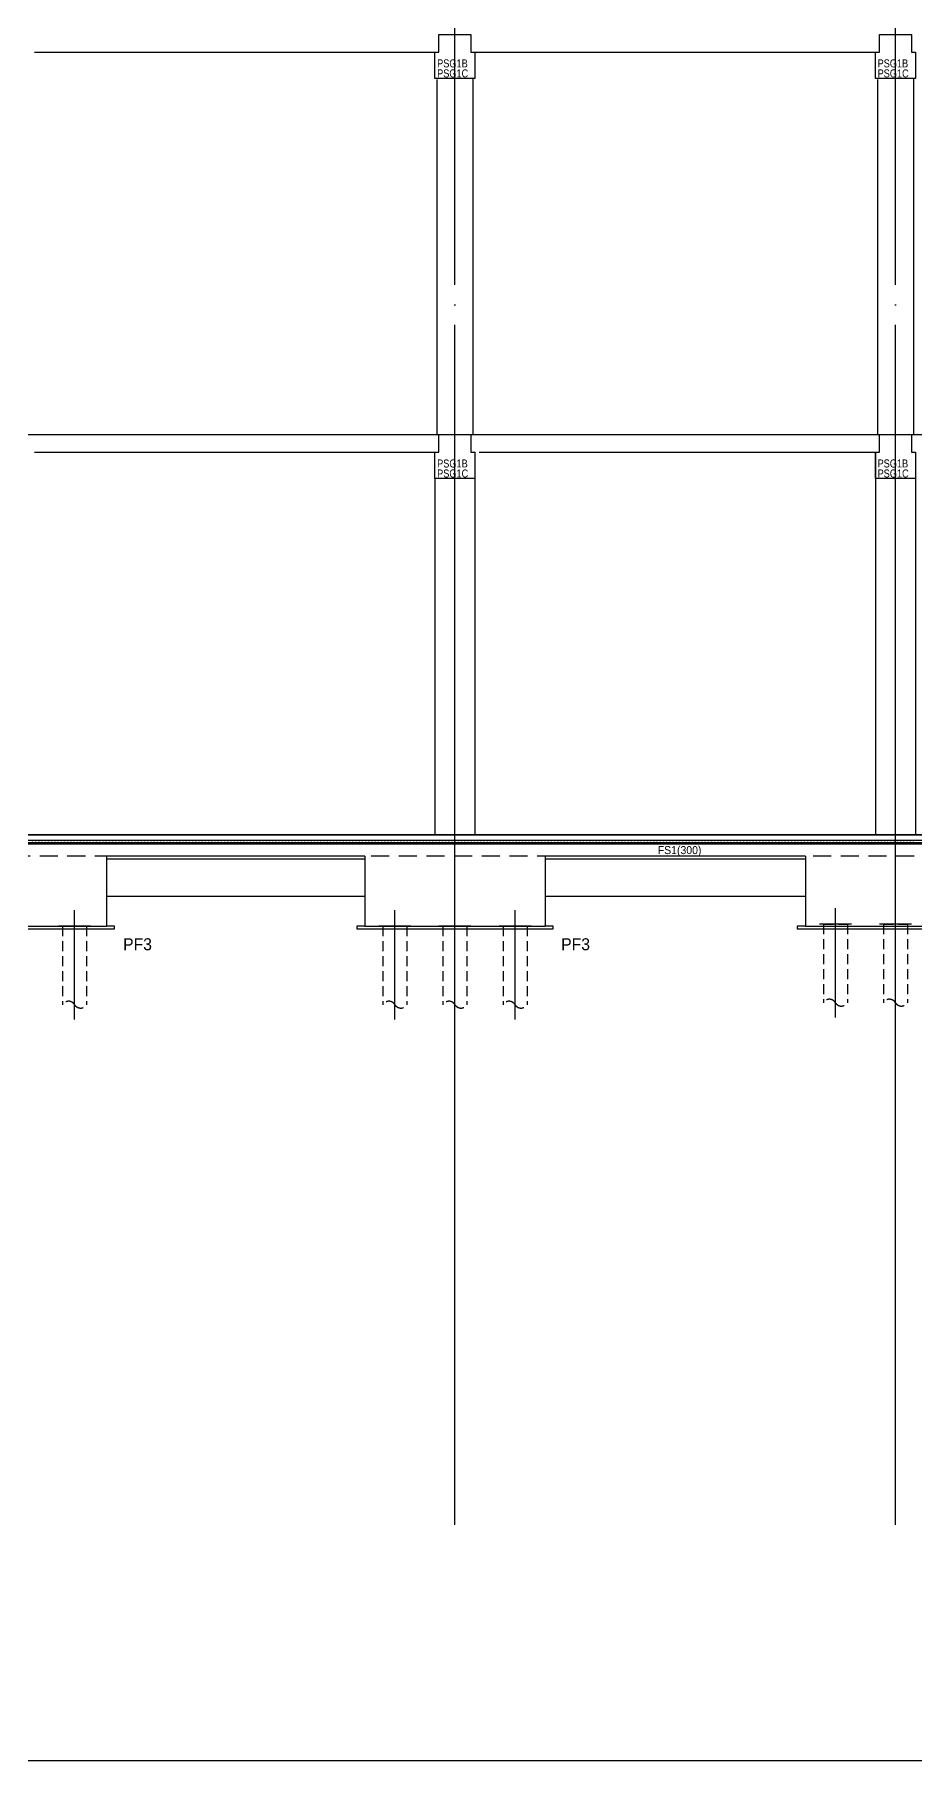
# Model space of a CAD drawing. Header units: millimetres. Extents: x 4754612 to 5801174, y 2368242 to 2777223.
# Drawn here: x 4963163 to 4985163, y 2554610 to 2597750 of the extents above; entities that cross this region are included whole.
import ezdxf
from ezdxf.enums import TextEntityAlignment as Align

# ---------------------------------------------------------------- set-up
doc = ezdxf.new("R2010")
doc.units = ezdxf.units.MM
doc.header["$LTSCALE"] = 1000
for name, pattern in [('03 단지-0902$0$HIDDEN', [0.375, 0.25, -0.125]), ('ACAD_ISO12W100', [21, 12, -3, 0, -3, 0, -3]), ('CEN', [6.2, 6, -0.1, 0, -0.1]), ('HID', [0.345, 0.225, -0.12])]:
    doc.linetypes.add(name, pattern=pattern)
doc.layers.get('DEFPOINTS').update_dxf_attribs({"color": 151})
for name, color, linetype in [('A-ELE-8', 8, 'Continuous'), ('A-HAT-251', 251, 'Continuous'), ('A-중심선', 10, 'CEN'), ('CON', 2, 'Continuous'), ('ELE-06', 6, 'Continuous'), ('ELE-2', 4, 'Continuous'), ('ELE-4', 8, 'Continuous'), ('ELE06', 6, 'Continuous'), ('KZ_횡단_암선2', 8, 'ACAD_ISO12W100'), ('PILE', 1, 'Continuous')]:
    doc.layers.add(name, color=color, linetype=linetype)
doc.layers.add('Guide-line', color=151, linetype='Continuous', plot=False)
doc.styles.add('A.NARROW', font='ARIALN.TTF')
doc.styles.add('돋움', font='')
doc.styles.get('돋움').set_extended_font_data('Dotum')

# ---------------------------------------------------------------- blocks, each defined once
blk = doc.blocks.new('*U33')
at = {"layer": 'A-HAT-251'}
for points in [[(-2249, 0), (-2277, 0), (-2289, 45), (-2317, 45), (-2329, 0)], [(-2169, 0), (-2197, 0), (-2209, 45), (-2237, 45), (-2249, 0)], [(-2089, 0), (-2117, 0), (-2129, 45), (-2157, 45), (-2169, 0)], [(-2009, 0), (-2037, 0), (-2049, 45), (-2077, 45), (-2089, 0)], [(-1929, 0), (-1957, 0), (-1969, 45), (-1997, 45), (-2009, 0)], [(-1849, 0), (-1877, 0), (-1889, 45), (-1917, 45), (-1929, 0)], [(-1769, 0), (-1797, 0), (-1809, 45), (-1837, 45), (-1849, 0)], [(-1689, 0), (-1717, 0), (-1729, 45), (-1757, 45), (-1769, 0)], [(-1609, 0), (-1637, 0), (-1649, 45), (-1677, 45), (-1689, 0)], [(-1529, 0), (-1557, 0), (-1569, 45), (-1597, 45), (-1609, 0)], [(-1449, 0), (-1477, 0), (-1489, 45), (-1517, 45), (-1529, 0)], [(-1369, 0), (-1397, 0), (-1409, 45), (-1437, 45), (-1449, 0)], [(-1289, 0), (-1317, 0), (-1329, 45), (-1357, 45), (-1369, 0)], [(-1209, 0), (-1237, 0), (-1249, 45), (-1277, 45), (-1289, 0)], [(-1129, 0), (-1157, 0), (-1169, 45), (-1197, 45), (-1209, 0)], [(-1049, 0), (-1077, 0), (-1089, 45), (-1117, 45), (-1129, 0)], [(-969, 0), (-997, 0), (-1009, 45), (-1037, 45), (-1049, 0)], [(-889, 0), (-917, 0), (-929, 45), (-957, 45), (-969, 0)], [(-809, 0), (-837, 0), (-849, 45), (-877, 45), (-889, 0)], [(-729, 0), (-757, 0), (-769, 45), (-797, 45), (-809, 0)], [(-649, 0), (-677, 0), (-689, 45), (-717, 45), (-729, 0)], [(-569, 0), (-597, 0), (-609, 45), (-637, 45), (-649, 0)], [(-489, 0), (-517, 0), (-529, 45), (-557, 45), (-569, 0)], [(-409, 0), (-437, 0), (-449, 45), (-477, 45), (-489, 0)], [(-329, 0), (-357, 0), (-369, 45), (-397, 45), (-409, 0)], [(-249, 0), (-277, 0), (-289, 45), (-317, 45), (-329, 0)], [(-169, 0), (-197, 0), (-209, 45), (-237, 45), (-249, 0)], [(-89, 0), (-117, 0), (-129, 45), (-157, 45), (-169, 0)], [(-9, 0), (-37, 0), (-49, 45), (-77, 45), (-89, 0)], [(71, 0), (43, 0), (31, 45), (3, 45), (-9, 0)], [(151, 0), (123, 0), (111, 45), (83, 45), (71, 0)], [(231, 0), (203, 0), (191, 45), (163, 45), (151, 0)], [(311, 0), (283, 0), (271, 45), (243, 45), (231, 0)], [(391, 0), (363, 0), (351, 45), (323, 45), (311, 0)], [(471, 0), (443, 0), (431, 45), (403, 45), (391, 0)], [(551, 0), (523, 0), (511, 45), (483, 45), (471, 0)], [(631, 0), (603, 0), (591, 45), (563, 45), (551, 0)], [(711, 0), (683, 0), (671, 45), (643, 45), (631, 0)], [(791, 0), (763, 0), (751, 45), (723, 45), (711, 0)], [(871, 0), (843, 0), (831, 45), (803, 45), (791, 0)], [(951, 0), (923, 0), (911, 45), (883, 45), (871, 0)], [(1031, 0), (1003, 0), (991, 45), (963, 45), (951, 0)], [(1111, 0), (1083, 0), (1071, 45), (1043, 45), (1031, 0)], [(1191, 0), (1163, 0), (1151, 45), (1123, 45), (1111, 0)], [(1271, 0), (1243, 0), (1231, 45), (1203, 45), (1191, 0)], [(1351, 0), (1323, 0), (1311, 45), (1283, 45), (1271, 0)], [(1431, 0), (1403, 0), (1391, 45), (1363, 45), (1351, 0)], [(1511, 0), (1483, 0), (1471, 45), (1443, 45), (1431, 0)], [(1591, 0), (1563, 0), (1551, 45), (1523, 45), (1511, 0)], [(1671, 0), (1643, 0), (1631, 45), (1603, 45), (1591, 0)], [(1751, 0), (1723, 0), (1711, 45), (1683, 45), (1671, 0)], [(1831, 0), (1803, 0), (1791, 45), (1763, 45), (1751, 0)], [(1911, 0), (1883, 0), (1871, 45), (1843, 45), (1831, 0)], [(1991, 0), (1963, 0), (1951, 45), (1923, 45), (1911, 0)], [(2071, 0), (2043, 0), (2031, 45), (2003, 45), (1991, 0)], [(2151, 0), (2123, 0), (2111, 45), (2083, 45), (2071, 0)], [(2231, 0), (2203, 0), (2191, 45), (2163, 45), (2151, 0)], [(2311, 0), (2283, 0), (2271, 45), (2243, 45), (2231, 0)], [(2391, 0), (2363, 0), (2351, 45), (2323, 45), (2311, 0)], [(2471, 0), (2443, 0), (2431, 45), (2403, 45), (2391, 0)], [(2551, 0), (2523, 0), (2511, 45), (2483, 45), (2471, 0)], [(2631, 0), (2603, 0), (2591, 45), (2563, 45), (2551, 0)], [(2711, 0), (2683, 0), (2671, 45), (2643, 45), (2631, 0)], [(2791, 0), (2763, 0), (2751, 45), (2723, 45), (2711, 0)], [(2871, 0), (2843, 0), (2831, 45), (2803, 45), (2791, 0)], [(2951, 0), (2923, 0), (2911, 45), (2883, 45), (2871, 0)], [(3031, 0), (3003, 0), (2991, 45), (2963, 45), (2951, 0)], [(3111, 0), (3083, 0), (3071, 45), (3043, 45), (3031, 0)], [(3191, 0), (3163, 0), (3151, 45), (3123, 45), (3111, 0)], [(3271, 0), (3243, 0), (3231, 45), (3203, 45), (3191, 0)], [(3351, 0), (3323, 0), (3311, 45), (3283, 45), (3271, 0)], [(3431, 0), (3403, 0), (3391, 45), (3363, 45), (3351, 0)], [(3511, 0), (3483, 0), (3471, 45), (3443, 45), (3431, 0)], [(3591, 0), (3563, 0), (3551, 45), (3523, 45), (3511, 0)], [(3671, 0), (3643, 0), (3631, 45), (3603, 45), (3591, 0)], [(3751, 0), (3723, 0), (3711, 45), (3683, 45), (3671, 0)], [(3831, 0), (3803, 0), (3791, 45), (3763, 45), (3751, 0)], [(3911, 0), (3883, 0), (3871, 45), (3843, 45), (3831, 0)], [(3991, 0), (3963, 0), (3951, 45), (3923, 45), (3911, 0)], [(4071, 0), (4043, 0), (4031, 45), (4003, 45), (3991, 0)], [(4151, 0), (4123, 0), (4111, 45), (4083, 45), (4071, 0)], [(4231, 0), (4203, 0), (4191, 45), (4163, 45), (4151, 0)], [(4311, 0), (4283, 0), (4271, 45), (4243, 45), (4231, 0)], [(4391, 0), (4363, 0), (4351, 45), (4323, 45), (4311, 0)], [(4471, 0), (4443, 0), (4431, 45), (4403, 45), (4391, 0)], [(4551, 0), (4523, 0), (4511, 45), (4483, 45), (4471, 0)], [(4631, 0), (4603, 0), (4591, 45), (4563, 45), (4551, 0)], [(4711, 0), (4683, 0), (4671, 45), (4643, 45), (4631, 0)], [(4791, 0), (4763, 0), (4751, 45), (4723, 45), (4711, 0)], [(4871, 0), (4843, 0), (4831, 45), (4803, 45), (4791, 0)], [(4951, 0), (4923, 0), (4911, 45), (4883, 45), (4871, 0)], [(5031, 0), (5003, 0), (4991, 45), (4963, 45), (4951, 0)], [(5111, 0), (5083, 0), (5071, 45), (5043, 45), (5031, 0)], [(5191, 0), (5163, 0), (5151, 45), (5123, 45), (5111, 0)], [(5271, 0), (5243, 0), (5231, 45), (5203, 45), (5191, 0)], [(5351, 0), (5323, 0), (5311, 45), (5283, 45), (5271, 0)], [(5431, 0), (5403, 0), (5391, 45), (5363, 45), (5351, 0)], [(5511, 0), (5483, 0), (5471, 45), (5443, 45), (5431, 0)], [(5591, 0), (5563, 0), (5551, 45), (5523, 45), (5511, 0)], [(5671, 0), (5643, 0), (5631, 45), (5603, 45), (5591, 0)], [(5751, 0), (5723, 0), (5711, 45), (5683, 45), (5671, 0)], [(5831, 0), (5803, 0), (5791, 45), (5763, 45), (5751, 0)], [(5911, 0), (5883, 0), (5871, 45), (5843, 45), (5831, 0)], [(5991, 0), (5963, 0), (5951, 45), (5923, 45), (5911, 0)], [(6071, 0), (6043, 0), (6031, 45), (6003, 45), (5991, 0)], [(6151, 0), (6123, 0), (6111, 45), (6083, 45), (6071, 0)], [(6231, 0), (6203, 0), (6191, 45), (6163, 45), (6151, 0)], [(6311, 0), (6283, 0), (6271, 45), (6243, 45), (6231, 0)], [(6391, 0), (6363, 0), (6351, 45), (6323, 45), (6311, 0)], [(6471, 0), (6443, 0), (6431, 45), (6403, 45), (6391, 0)], [(6551, 0), (6523, 0), (6511, 45), (6483, 45), (6471, 0)], [(6631, 0), (6603, 0), (6591, 45), (6563, 45), (6551, 0)], [(6711, 0), (6683, 0), (6671, 45), (6643, 45), (6631, 0)], [(6791, 0), (6763, 0), (6751, 45), (6723, 45), (6711, 0)], [(6871, 0), (6843, 0), (6831, 45), (6803, 45), (6791, 0)], [(6951, 0), (6923, 0), (6911, 45), (6883, 45), (6871, 0)], [(7031, 0), (7003, 0), (6991, 45), (6963, 45), (6951, 0)], [(7111, 0), (7083, 0), (7071, 45), (7043, 45), (7031, 0)], [(7191, 0), (7163, 0), (7151, 45), (7123, 45), (7111, 0)], [(7271, 0), (7243, 0), (7231, 45), (7203, 45), (7191, 0)], [(7351, 0), (7323, 0), (7311, 45), (7283, 45), (7271, 0)], [(7431, 0), (7403, 0), (7391, 45), (7363, 45), (7351, 0)], [(7511, 0), (7483, 0), (7471, 45), (7443, 45), (7431, 0)], [(7591, 0), (7563, 0), (7551, 45), (7523, 45), (7511, 0)], [(7671, 0), (7643, 0), (7631, 45), (7603, 45), (7591, 0)], [(7751, 0), (7723, 0), (7711, 45), (7683, 45), (7671, 0)], [(7831, 0), (7803, 0), (7791, 45), (7763, 45), (7751, 0)], [(7911, 0), (7883, 0), (7871, 45), (7843, 45), (7831, 0)], [(7991, 0), (7963, 0), (7951, 45), (7923, 45), (7911, 0)], [(8071, 0), (8043, 0), (8031, 45), (8003, 45), (7991, 0)], [(8151, 0), (8123, 0), (8111, 45), (8083, 45), (8071, 0)], [(8231, 0), (8203, 0), (8191, 45), (8163, 45), (8151, 0)], [(8311, 0), (8283, 0), (8271, 45), (8243, 45), (8231, 0)], [(8391, 0), (8363, 0), (8351, 45), (8323, 45), (8311, 0)], [(8471, 0), (8443, 0), (8431, 45), (8403, 45), (8391, 0)], [(8551, 0), (8523, 0), (8511, 45), (8483, 45), (8471, 0)], [(8631, 0), (8603, 0), (8591, 45), (8563, 45), (8551, 0)], [(8711, 0), (8683, 0), (8671, 45), (8643, 45), (8631, 0)], [(8791, 0), (8763, 0), (8751, 45), (8723, 45), (8711, 0)], [(8871, 0), (8843, 0), (8831, 45), (8803, 45), (8791, 0)], [(8951, 0), (8923, 0), (8911, 45), (8883, 45), (8871, 0)], [(9031, 0), (9003, 0), (8991, 45), (8963, 45), (8951, 0)], [(9111, 0), (9083, 0), (9071, 45), (9043, 45), (9031, 0)], [(9191, 0), (9163, 0), (9151, 45), (9123, 45), (9111, 0)], [(9271, 0), (9243, 0), (9231, 45), (9203, 45), (9191, 0)], [(9351, 0), (9323, 0), (9311, 45), (9283, 45), (9271, 0)], [(9431, 0), (9403, 0), (9391, 45), (9363, 45), (9351, 0)], [(9511, 0), (9483, 0), (9471, 45), (9443, 45), (9431, 0)], [(9591, 0), (9563, 0), (9551, 45), (9523, 45), (9511, 0)], [(9671, 0), (9643, 0), (9631, 45), (9603, 45), (9591, 0)], [(9751, 0), (9723, 0), (9711, 45), (9683, 45), (9671, 0)], [(9831, 0), (9803, 0), (9791, 45), (9763, 45), (9751, 0)], [(9911, 0), (9883, 0), (9871, 45), (9843, 45), (9831, 0)], [(9991, 0), (9963, 0), (9951, 45), (9923, 45), (9911, 0)], [(10071, 0), (10043, 0), (10031, 45), (10003, 45), (9991, 0)], [(10151, 0), (10123, 0), (10111, 45), (10083, 45), (10071, 0)], [(10231, 0), (10203, 0), (10191, 45), (10163, 45), (10151, 0)], [(10311, 0), (10283, 0), (10271, 45), (10243, 45), (10231, 0)], [(10391, 0), (10363, 0), (10351, 45), (10323, 45), (10311, 0)], [(10471, 0), (10443, 0), (10431, 45), (10403, 45), (10391, 0)], [(10551, 0), (10523, 0), (10511, 45), (10483, 45), (10471, 0)], [(10631, 0), (10603, 0), (10591, 45), (10563, 45), (10551, 0)], [(10711, 0), (10683, 0), (10671, 45), (10643, 45), (10631, 0)], [(10791, 0), (10763, 0), (10751, 45), (10723, 45), (10711, 0)], [(10871, 0), (10843, 0), (10831, 45), (10803, 45), (10791, 0)], [(10951, 0), (10923, 0), (10911, 45), (10883, 45), (10871, 0)], [(11031, 0), (11003, 0), (10991, 45), (10963, 45), (10951, 0)], [(11111, 0), (11083, 0), (11071, 45), (11043, 45), (11031, 0)], [(11191, 0), (11163, 0), (11151, 45), (11123, 45), (11111, 0)], [(11271, 0), (11243, 0), (11231, 45), (11203, 45), (11191, 0)], [(11351, 0), (11323, 0), (11311, 45), (11283, 45), (11271, 0)], [(11431, 0), (11403, 0), (11391, 45), (11363, 45), (11351, 0)], [(11511, 0), (11483, 0), (11471, 45), (11443, 45), (11431, 0)], [(11591, 0), (11563, 0), (11551, 45), (11523, 45), (11511, 0)], [(11671, 0), (11643, 0), (11631, 45), (11603, 45), (11591, 0)], [(11751, 0), (11723, 0), (11711, 45), (11683, 45), (11671, 0)], [(11831, 0), (11803, 0), (11791, 45), (11763, 45), (11751, 0)], [(11911, 0), (11883, 0), (11871, 45), (11843, 45), (11831, 0)], [(11991, 0), (11963, 0), (11951, 45), (11923, 45), (11911, 0)], [(12071, 0), (12043, 0), (12031, 45), (12003, 45), (11991, 0)], [(12151, 0), (12123, 0), (12111, 45), (12083, 45), (12071, 0)], [(12231, 0), (12203, 0), (12191, 45), (12163, 45), (12151, 0)], [(12311, 0), (12283, 0), (12271, 45), (12243, 45), (12231, 0)], [(12391, 0), (12363, 0), (12351, 45), (12323, 45), (12311, 0)], [(12471, 0), (12443, 0), (12431, 45), (12403, 45), (12391, 0)], [(12551, 0), (12523, 0), (12511, 45), (12483, 45), (12471, 0)], [(12631, 0), (12603, 0), (12591, 45), (12563, 45), (12551, 0)], [(12711, 0), (12683, 0), (12671, 45), (12643, 45), (12631, 0)], [(12791, 0), (12763, 0), (12751, 45), (12723, 45), (12711, 0)], [(12871, 0), (12843, 0), (12831, 45), (12803, 45), (12791, 0)], [(12951, 0), (12923, 0), (12911, 45), (12883, 45), (12871, 0)], [(13031, 0), (13003, 0), (12991, 45), (12963, 45), (12951, 0)], [(13111, 0), (13083, 0), (13071, 45), (13043, 45), (13031, 0)], [(13191, 0), (13163, 0), (13151, 45), (13123, 45), (13111, 0)], [(13271, 0), (13243, 0), (13231, 45), (13203, 45), (13191, 0)], [(13351, 0), (13323, 0), (13311, 45), (13283, 45), (13271, 0)], [(13431, 0), (13403, 0), (13391, 45), (13363, 45), (13351, 0)], [(13511, 0), (13483, 0), (13471, 45), (13443, 45), (13431, 0)], [(13591, 0), (13563, 0), (13551, 45), (13523, 45), (13511, 0)], [(13671, 0), (13643, 0), (13631, 45), (13603, 45), (13591, 0)], [(13751, 0), (13723, 0), (13711, 45), (13683, 45), (13671, 0)], [(13831, 0), (13803, 0), (13791, 45), (13763, 45), (13751, 0)], [(13911, 0), (13883, 0), (13871, 45), (13843, 45), (13831, 0)], [(13991, 0), (13963, 0), (13951, 45), (13923, 45), (13911, 0)], [(14071, 0), (14043, 0), (14031, 45), (14003, 45), (13991, 0)], [(14151, 0), (14123, 0), (14111, 45), (14083, 45), (14071, 0)], [(14231, 0), (14203, 0), (14191, 45), (14163, 45), (14151, 0)], [(14311, 0), (14283, 0), (14271, 45), (14243, 45), (14231, 0)], [(14391, 0), (14363, 0), (14351, 45), (14323, 45), (14311, 0)], [(14471, 0), (14443, 0), (14431, 45), (14403, 45), (14391, 0)], [(14551, 0), (14523, 0), (14511, 45), (14483, 45), (14471, 0)], [(14631, 0), (14603, 0), (14591, 45), (14563, 45), (14551, 0)], [(14711, 0), (14683, 0), (14671, 45), (14643, 45), (14631, 0)], [(14791, 0), (14763, 0), (14751, 45), (14723, 45), (14711, 0)], [(14871, 0), (14843, 0), (14831, 45), (14803, 45), (14791, 0)], [(14951, 0), (14923, 0), (14911, 45), (14883, 45), (14871, 0)], [(15031, 0), (15003, 0), (14991, 45), (14963, 45), (14951, 0)], [(15111, 0), (15083, 0), (15071, 45), (15043, 45), (15031, 0)], [(15191, 0), (15163, 0), (15151, 45), (15123, 45), (15111, 0)], [(15271, 0), (15243, 0), (15231, 45), (15203, 45), (15191, 0)], [(15351, 0), (15323, 0), (15311, 45), (15283, 45), (15271, 0)], [(15431, 0), (15403, 0), (15391, 45), (15363, 45), (15351, 0)], [(15511, 0), (15483, 0), (15471, 45), (15443, 45), (15431, 0)], [(15591, 0), (15563, 0), (15551, 45), (15523, 45), (15511, 0)], [(15671, 0), (15643, 0), (15631, 45), (15603, 45), (15591, 0)], [(15751, 0), (15723, 0), (15711, 45), (15683, 45), (15671, 0)], [(15831, 0), (15803, 0), (15791, 45), (15763, 45), (15751, 0)], [(15911, 0), (15883, 0), (15871, 45), (15843, 45), (15831, 0)], [(15991, 0), (15963, 0), (15951, 45), (15923, 45), (15911, 0)], [(16071, 0), (16043, 0), (16031, 45), (16003, 45), (15991, 0)], [(16151, 0), (16123, 0), (16111, 45), (16083, 45), (16071, 0)], [(16231, 0), (16203, 0), (16191, 45), (16163, 45), (16151, 0)], [(16311, 0), (16283, 0), (16271, 45), (16243, 45), (16231, 0)], [(16391, 0), (16363, 0), (16351, 45), (16323, 45), (16311, 0)], [(16471, 0), (16443, 0), (16431, 45), (16403, 45), (16391, 0)], [(16551, 0), (16523, 0), (16511, 45), (16483, 45), (16471, 0)], [(16631, 0), (16603, 0), (16591, 45), (16563, 45), (16551, 0)], [(16711, 0), (16683, 0), (16671, 45), (16643, 45), (16631, 0)], [(16791, 0), (16763, 0), (16751, 45), (16723, 45), (16711, 0)], [(16871, 0), (16843, 0), (16831, 45), (16803, 45), (16791, 0)], [(16951, 0), (16923, 0), (16911, 45), (16883, 45), (16871, 0)], [(17031, 0), (17003, 0), (16991, 45), (16963, 45), (16951, 0)], [(17111, 0), (17083, 0), (17071, 45), (17043, 45), (17031, 0)], [(17191, 0), (17163, 0), (17151, 45), (17123, 45), (17111, 0)], [(17271, 0), (17243, 0), (17231, 45), (17203, 45), (17191, 0)], [(17351, 0), (17323, 0), (17311, 45), (17283, 45), (17271, 0)], [(17431, 0), (17403, 0), (17391, 45), (17363, 45), (17351, 0)], [(17511, 0), (17483, 0), (17471, 45), (17443, 45), (17431, 0)], [(17591, 0), (17563, 0), (17551, 45), (17523, 45), (17511, 0)], [(17671, 0), (17643, 0), (17631, 45), (17603, 45), (17591, 0)], [(17751, 0), (17723, 0), (17711, 45), (17683, 45), (17671, 0)], [(17831, 0), (17803, 0), (17791, 45), (17763, 45), (17751, 0)], [(17911, 0), (17883, 0), (17871, 45), (17843, 45), (17831, 0)], [(17991, 0), (17963, 0), (17951, 45), (17923, 45), (17911, 0)], [(18071, 0), (18043, 0), (18031, 45), (18003, 45), (17991, 0)], [(18151, 0), (18123, 0), (18111, 45), (18083, 45), (18071, 0)], [(18231, 0), (18203, 0), (18191, 45), (18163, 45), (18151, 0)], [(18311, 0), (18283, 0), (18271, 45), (18243, 45), (18231, 0)], [(18391, 0), (18363, 0), (18351, 45), (18323, 45), (18311, 0)], [(18471, 0), (18443, 0), (18431, 45), (18403, 45), (18391, 0)], [(18551, 0), (18523, 0), (18511, 45), (18483, 45), (18471, 0)], [(18631, 0), (18603, 0), (18591, 45), (18563, 45), (18551, 0)], [(18711, 0), (18683, 0), (18671, 45), (18643, 45), (18631, 0)], [(18791, 0), (18763, 0), (18751, 45), (18723, 45), (18711, 0)], [(18871, 0), (18843, 0), (18831, 45), (18803, 45), (18791, 0)], [(18951, 0), (18923, 0), (18911, 45), (18883, 45), (18871, 0)], [(19031, 0), (19003, 0), (18991, 45), (18963, 45), (18951, 0)], [(19111, 0), (19083, 0), (19071, 45), (19043, 45), (19031, 0)], [(19191, 0), (19163, 0), (19151, 45), (19123, 45), (19111, 0)], [(19271, 0), (19243, 0), (19231, 45), (19203, 45), (19191, 0)], [(19351, 0), (19323, 0), (19311, 45), (19283, 45), (19271, 0)], [(19431, 0), (19403, 0), (19391, 45), (19363, 45), (19351, 0)], [(19511, 0), (19483, 0), (19471, 45), (19443, 45), (19431, 0)], [(19591, 0), (19563, 0), (19551, 45), (19523, 45), (19511, 0)], [(19671, 0), (19643, 0), (19631, 45), (19603, 45), (19591, 0)], [(19751, 0), (19723, 0), (19711, 45), (19683, 45), (19671, 0)]]:
    blk.add_lwpolyline(points, dxfattribs=at)
blk = doc.blocks.new('zw$CF19')
at = {"layer": 'CON'}
blk.add_lwpolyline([(-500, -1100), (-500, -440), (-400, -440), (-400, 0), (400, 0), (400, -440), (500, -440), (500, -1100)], close=True, dxfattribs=at)
at = {"layer": 'DEFPOINTS', "style": 'A.NARROW'}
for s, p in [('PSG1B', (-446, -722, 0)), ('PSG1C', (-446, -972, 0))]:
    blk.add_text(s, height=200, dxfattribs=at).set_placement(p, align=Align.MIDDLE_LEFT)
blk = doc.blocks.new('dbcbccbc')
at = {"layer": 'ELE-4', "linetype": '03 단지-0902$0$HIDDEN'}
for p, q in [((-300, 964), (-300, -995)), ((-300, 964), (300, 964)), ((300, 964), (300, -995))]:
    blk.add_line(p, q, dxfattribs=at)
for centre, start, end in [((-150, -1086), 31.406, 148.594), ((150, -903), 211.406, 328.594)]:
    blk.add_arc(centre, 176, start, end, dxfattribs=at)
at = {"layer": 'PILE'}
for p, q in [((0, -1364), (0, 1364)), ((400, 964), (-400, 964))]:
    blk.add_line(p, q, dxfattribs=at)

msp = doc.modelspace()

# ---------------------------------------------------------------- linework, layer by layer
at = {"layer": 'A-ELE-8'}
for p, q in [((4973213.3, 2596622.839), (4973213.3, 2587749.621)), ((4974113.3, 2596649.621), (4974113.3, 2587749.621)), ((4984213.3, 2596622.839), (4984213.3, 2587749.621)), ((4985113.3, 2596649.621), (4985113.3, 2587749.621)), ((4984163.3, 2587309.621), (4984163.3, 2577749.621)), ((4973163.3, 2586649.621), (4973163.3, 2577749.621)), ((4974163.3, 2586649.621), (4974163.3, 2577749.621)), ((4985163.3, 2586649.621), (4985163.3, 2577749.621))]:
    msp.add_line(p, q, dxfattribs=at)
at = {"layer": 'A-중심선', "ltscale": 5}
for p, q in [((4973663.3, 2560495.412), (4973663.3, 2645427.791)), ((4984663.3, 2560495.412), (4984663.3, 2645427.791)), ((4867905.529, 2587749.621), (5176073.3, 2587749.621)), ((4867905.529, 2577749.621), (5176073.3, 2577749.621))]:
    msp.add_line(p, q, dxfattribs=at)
at = {"layer": 'CON'}
for p, q in [((4963163.3, 2597309.621), (4973163.3, 2597309.621)), ((4974163.3, 2597309.621), (4984163.3, 2597309.621)), ((4907563.3, 2587749.621), (5116763.3, 2587749.621)), ((4963163.3, 2587309.621), (4973163.3, 2587309.621)), ((4974263.3, 2587309.621), (4984163.3, 2587309.621)), ((5116763.3, 2577509.621), (4908363.3, 2577509.621)), ((4971413.261, 2577209.621), (4964962.867, 2577209.621)), ((4964962.867, 2577209.621), (4964962.867, 2575459.621)), ((4971413.261, 2577209.621), (4971413.261, 2575459.621)), ((4982413.261, 2577209.621), (4975912.867, 2577209.621)), ((4975912.867, 2577209.621), (4975912.867, 2575459.621)), ((4982413.261, 2577209.621), (4982413.261, 2575459.621)), ((4960463.402, 2575459.621), (4964962.867, 2575459.621)), ((4971413.261, 2575459.621), (4975912.867, 2575459.621)), ((4982413.261, 2575459.621), (4986912.867, 2575459.621))]:
    msp.add_line(p, q, dxfattribs=at)
at = {"layer": 'CON', "color": 5}
for p, q in [((4964962.867, 2576209.621), (4971413.261, 2576209.621)), ((4975912.867, 2576209.621), (4982413.261, 2576209.621))]:
    msp.add_line(p, q, dxfattribs=at)
at = {"layer": 'ELE-06'}
for p, q in [((4964962.867, 2577149.621), (4971413.261, 2577149.621)), ((4975912.867, 2577149.621), (4982413.261, 2577149.621)), ((4965162.867, 2575459.621), (4964962.867, 2575459.621)), ((4965162.867, 2575399.621), (4965162.867, 2575459.621)), ((4960263.402, 2575399.621), (4965162.867, 2575399.621)), ((4971213.261, 2575399.621), (4976112.867, 2575399.621)), ((4982213.261, 2575399.621), (4987112.867, 2575399.621))]:
    msp.add_line(p, q, dxfattribs=at)
for points in [[(4971413.261, 2575459.621), (4971213.261, 2575459.621), (4971213.261, 2575399.621)], [(4976112.867, 2575399.621), (4976112.867, 2575459.621), (4975912.867, 2575459.621)], [(4982413.261, 2575459.621), (4982213.261, 2575459.621), (4982213.261, 2575399.621)]]:
    msp.add_lwpolyline(points, dxfattribs=at)
at = {"layer": 'ELE-2'}
for p, q in [((5116763.3, 2577749.621), (4908363.3, 2577749.621)), ((4908363.3, 2577614.621), (5116763.3, 2577614.621)), ((4908363.3, 2577554.621), (5116763.3, 2577554.621))]:
    msp.add_line(p, q, dxfattribs=at)
at = {"layer": 'Guide-line'}
msp.add_line((4884726.578, 2554609.603), (5174610.081, 2554609.603), dxfattribs=at)
at = {"layer": 'KZ_횡단_암선2', "linetype": 'HID', "ltscale": 2}
msp.add_line((5096912.056, 2577209.621), (4921913.3, 2577209.621), dxfattribs=at)

# ---------------------------------------------------------------- block references
at = {"layer": 'CON'}
for p in [(4973663.3, 2597749.621), (4984663.3, 2597749.621), (4973663.3, 2587749.621), (4984663.3, 2587749.621)]:
    msp.add_blockref('zw$CF19', p, dxfattribs=at)
at = {"layer": 'ELE-4'}
for p in [(4983163.135, 2574545.454), (4984663.135, 2574545.454), (4964163.135, 2574495.454), (4972162.898, 2574495.454), (4973662.898, 2574495.454), (4975162.898, 2574495.454)]:
    msp.add_blockref('dbcbccbc', p, dxfattribs=at)
at = {"layer": 'ELE06', "color": 6, "xscale": 1.000013798092659, "yscale": 1.000013798092659, "zscale": 1.000013798092659}
msp.add_blockref('*U33', (4965413.445, 2577509.621), dxfattribs=at)

# ---------------------------------------------------------------- texts
at = {"layer": 'DEFPOINTS', "style": '돋움'}
for p in [(4965735.2, 2575011.194), (4976675.933, 2575011.194)]:
    msp.add_text('PF3', height=300, dxfattribs=at).set_placement(p, align=Align.MIDDLE_CENTER)
at = {"layer": 'Guide-line', "style": '돋움'}
msp.add_text('FS1(300)', height=200, dxfattribs=at).set_placement((4979273.246, 2577364.268), align=Align.MIDDLE_CENTER)

doc.saveas('drawing.dxf')
